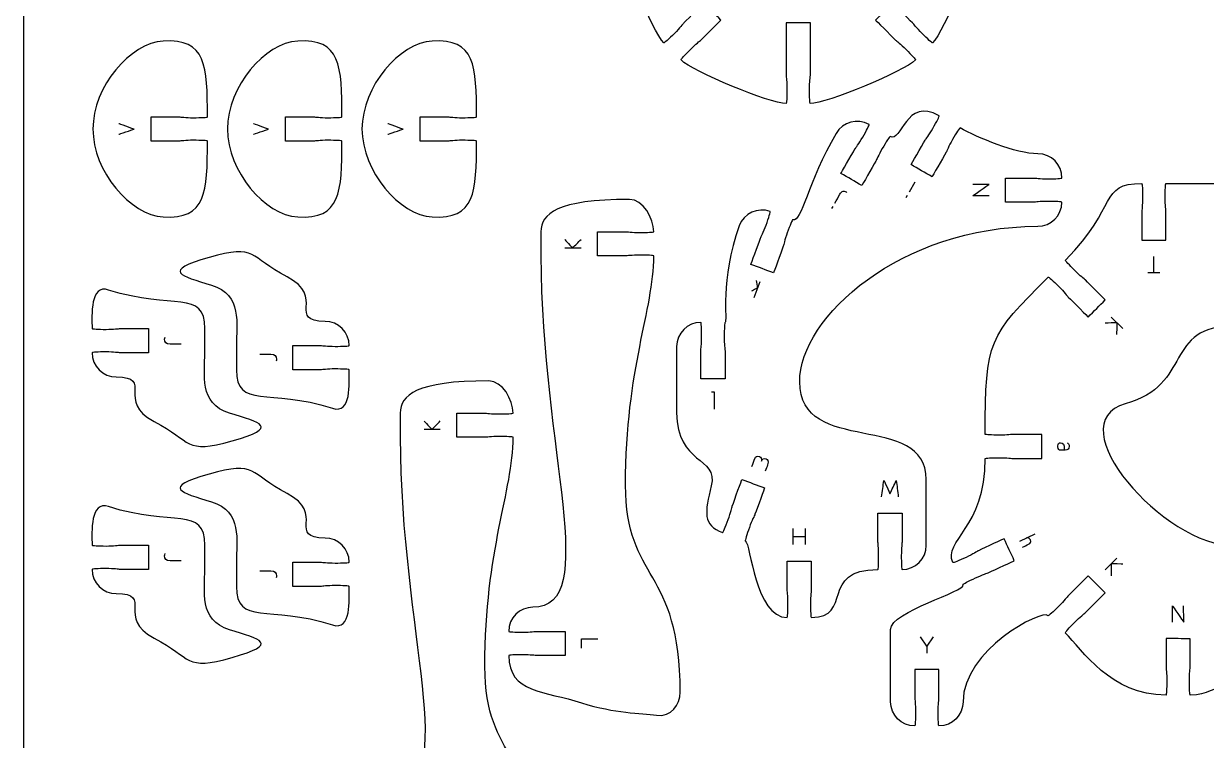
# Model space of a CAD drawing. Extents: x 0 to 300, y 0 to 300.
# Drawn here: x 0 to 146.8, y 88.8 to 177.7 of the extents above; entities that cross this region are included whole.
import ezdxf

# ---------------------------------------------------------------- set-up
doc = ezdxf.new("R2010")
doc.units = 0
doc.header["$MEASUREMENT"] = 0
doc.layers.add('DEFAULT', color=7, linetype='CONTINUOUS')

msp = doc.modelspace()

# ---------------------------------------------------------------- linework, layer by layer
at = {"layer": 'DEFAULT', "color": 250}
for points in [[(110.6, 158.01), (109.88, 156.75)], [(109.65, 156.35), (109.48, 156.07)], [(100.43, 155), (100.27, 154.72)], [(69.17, 149.83), (67.15, 149.83)], [(140.26, 146.78), (140.26, 148.8)], [(141.01, 146.78), (139.52, 146.78)], [(91.36, 145.64), (90.63, 143.64)], [(134.98, 141.28), (136.41, 139.85)], [(85.72, 129.84), (85.72, 131.97), (85.36, 131.97)], [(51.71, 127.33), (49.69, 127.33)], [(95.5, 113.05), (95.5, 115.07)], [(97, 115.07), (97, 113.05)], [(97, 114), (95.5, 114)], [(123.62, 113.48), (125.55, 114.38)], [(134.23, 109.94), (135.66, 111.37)], [(69.23, 100.23), (69.23, 101.35), (71.25, 101.35)], [(112.07, 100.45), (111.3, 101.61)], [(112.88, 101.61), (112.07, 100.45), (112.07, 99.59)]]:
    msp.add_lwpolyline(points, dxfattribs=at)
at = {"layer": 'DEFAULT', "color": 1}
for points, knots in [([(295, 0.1), (198.33, 0.1), (101.67, 0.1), (5, 0.1), (2.25, 0.1), (0, 2.35), (0, 5.1), (0, 101.77), (0, 198.43), (0, 295.1), (0, 297.85), (2.25, 300.1), (5, 300.1), (101.67, 300.1), (198.33, 300.1), (295, 300.1), (297.75, 300.1), (300, 297.85), (300, 295.1), (300, 198.43), (300, 101.77), (300, 5.1), (300, 2.35), (297.75, 0.1), (295, 0.1)], [0, 0, 0, 0, 822.047, 822.047, 822.047, 823.047, 823.047, 823.047, 1645.094, 1645.094, 1645.094, 1646.094, 1646.094, 1646.094, 2468.141, 2468.141, 2468.141, 2469.141, 2469.141, 2469.141, 3291.188, 3291.188, 3291.188, 3292.188, 3292.188, 3292.188, 3292.188]), ([(114.71, 188.33), (113.54, 188.33), (112.37, 188.33), (111.2, 188.33), (111.2, 189.33), (111.2, 190.33), (111.21, 191.33), (111.21, 191.33), (113.83, 191.33), (114.7, 191.33), (114.88, 191.33), (115.48, 191.23), (116.45, 191.23), (117.42, 191.23), (118.2, 191.27), (118.2, 191.33), (118.2, 193.33), (114.21, 202.97), (112.8, 204.38), (112.76, 204.42), (112.18, 203.9), (111.49, 203.22), (110.8, 202.53), (110.45, 202.03), (110.32, 201.91), (109.7, 201.29), (107.85, 199.43), (107.85, 199.43), (107.14, 200.14), (106.43, 200.84), (105.73, 201.55), (105.73, 201.55), (107.59, 203.41), (108.2, 204.03), (108.33, 204.15), (108.83, 204.51), (109.51, 205.2), (110.19, 205.88), (110.72, 206.46), (110.68, 206.5), (109.27, 207.92), (99.63, 211.9), (97.63, 211.9), (97.57, 211.9), (97.52, 211.13), (97.52, 210.16), (97.52, 209.19), (97.63, 208.58), (97.62, 208.41), (97.63, 207.53), (97.63, 201.91), (97.63, 201.91), (96.63, 201.91), (95.63, 201.91), (94.62, 201.91), (94.62, 201.91), (94.62, 207.53), (94.63, 208.41), (94.63, 208.58), (94.73, 209.19), (94.73, 210.16), (94.73, 211.13), (94.68, 211.91), (94.63, 211.91), (92.63, 211.91), (82.99, 207.91), (81.58, 206.5), (81.54, 206.46), (82.06, 205.88), (82.74, 205.19), (83.43, 204.51), (83.93, 204.15), (84.05, 204.03), (84.67, 203.41), (86.53, 201.55), (86.53, 201.55), (85.82, 200.84), (85.11, 200.14), (84.4, 199.43), (84.4, 199.43), (82.55, 201.28), (81.93, 201.91), (81.81, 202.03), (81.45, 202.53), (80.76, 203.21), (80.08, 203.9), (79.49, 204.42), (79.46, 204.38), (78.04, 202.97), (74.05, 193.33), (74.05, 191.33), (74.05, 191.27), (74.83, 191.23), (75.8, 191.23), (76.77, 191.23), (77.37, 191.33), (77.55, 191.33), (78.43, 191.33), (81.05, 191.33), (81.05, 191.33), (81.05, 190.33), (81.05, 189.33), (81.05, 188.33), (81.05, 188.33), (78.43, 188.33), (77.55, 188.33), (77.37, 188.33), (76.76, 188.43), (75.8, 188.43), (74.83, 188.43), (74.05, 188.39), (74.05, 188.33), (74.05, 186.33), (78.04, 176.69), (79.46, 175.28), (79.49, 175.24), (80.08, 175.76), (80.76, 176.45), (81.45, 177.13), (81.81, 177.63), (81.93, 177.76), (82.55, 178.37), (84.4, 180.23), (84.4, 180.23), (85.11, 179.52), (85.82, 178.81), (86.53, 178.11), (86.53, 178.11), (84.67, 176.25), (84.05, 175.63), (83.93, 175.51), (83.43, 175.15), (82.74, 174.46), (82.06, 173.78), (81.54, 173.2), (81.58, 173.16), (82.99, 171.74), (92.63, 167.75), (94.63, 167.75), (94.68, 167.75), (94.73, 168.53), (94.73, 169.5), (94.73, 170.47), (94.62, 171.08), (94.62, 171.25), (94.62, 173.42), (94.62, 175.58), (94.62, 177.75), (95.63, 177.75), (96.63, 177.75), (97.63, 177.75), (97.63, 175.59), (97.63, 173.42), (97.63, 171.25), (97.63, 171.08), (97.53, 170.47), (97.52, 169.5), (97.52, 168.54), (97.57, 167.75), (97.62, 167.75), (99.62, 167.75), (109.26, 171.74), (110.68, 173.16), (110.72, 173.2), (110.2, 173.78), (109.51, 174.47), (108.83, 175.15), (108.33, 175.51), (108.2, 175.63), (107.58, 176.25), (105.73, 178.11), (105.73, 178.11), (106.43, 178.82), (107.14, 179.52), (107.85, 180.23), (107.85, 180.23), (109.71, 178.37), (110.32, 177.75), (110.45, 177.63), (110.81, 177.13), (111.49, 176.45), (112.18, 175.76), (112.76, 175.24), (112.8, 175.28), (114.21, 176.69), (118.2, 186.33), (118.2, 188.33), (118.2, 188.39), (117.42, 188.43), (116.45, 188.43), (115.49, 188.43), (114.88, 188.33), (114.71, 188.33)], [1, 1, 1, 1, 10.93, 10.93, 10.93, 19.430006, 19.430006, 19.430006, 20.430006, 20.430006, 20.430006, 21.430006, 21.430006, 21.430006, 22.430006, 22.430006, 22.430006, 23.430006, 23.430006, 23.430006, 24.430006, 24.430006, 24.430006, 25.430006, 25.430006, 25.430006, 26.430006, 26.430006, 26.430006, 34.936503, 34.936503, 34.936503, 35.936503, 35.936503, 35.936503, 36.936503, 36.936503, 36.936503, 37.936503, 37.936503, 37.936503, 38.936503, 38.936503, 38.936503, 39.936503, 39.936503, 39.936503, 40.936503, 40.936503, 40.936503, 41.936503, 41.936503, 41.936503, 50.446503, 50.446503, 50.446503, 51.446503, 51.446503, 51.446503, 52.446503, 52.446503, 52.446503, 53.446503, 53.446503, 53.446503, 54.446503, 54.446503, 54.446503, 55.446503, 55.446503, 55.446503, 56.446503, 56.446503, 56.446503, 57.446503, 57.446503, 57.446503, 65.953001, 65.953001, 65.953001, 66.953001, 66.953001, 66.953001, 67.953001, 67.953001, 67.953001, 68.953001, 68.953001, 68.953001, 69.953001, 69.953001, 69.953001, 70.953001, 70.953001, 70.953001, 71.953001, 71.953001, 71.953001, 72.953001, 72.953001, 72.953001, 81.463001, 81.463001, 81.463001, 82.463001, 82.463001, 82.463001, 83.463001, 83.463001, 83.463001, 84.463001, 84.463001, 84.463001, 85.463001, 85.463001, 85.463001, 86.463001, 86.463001, 86.463001, 87.463001, 87.463001, 87.463001, 88.463001, 88.463001, 88.463001, 96.955356, 96.955356, 96.955356, 97.955356, 97.955356, 97.955356, 98.955356, 98.955356, 98.955356, 99.955356, 99.955356, 99.955356, 100.955356, 100.955356, 100.955356, 101.955356, 101.955356, 101.955356, 102.955356, 102.955356, 102.955356, 121.379356, 121.379356, 121.379356, 129.889362, 129.889362, 129.889362, 148.323362, 148.323362, 148.323362, 149.323362, 149.323362, 149.323362, 150.323362, 150.323362, 150.323362, 151.323362, 151.323362, 151.323362, 152.323362, 152.323362, 152.323362, 153.323362, 153.323362, 153.323362, 154.323362, 154.323362, 154.323362, 162.82986, 162.82986, 162.82986, 163.82986, 163.82986, 163.82986, 164.82986, 164.82986, 164.82986, 165.82986, 165.82986, 165.82986, 166.82986, 166.82986, 166.82986, 167.82986, 167.82986, 167.82986, 168.82986, 168.82986, 168.82986, 168.82986]), ([(22.81, 163.1), (22.81, 156.74), (22.65, 153.39), (17.32, 153.69), (13.26, 153.93), (8.6, 159.33), (8.6, 164.6), (8.6, 169.87), (13.26, 175.28), (17.32, 175.51), (22.65, 175.82), (22.81, 172.46), (22.81, 166.1), (22.81, 166.04), (22.02, 166), (21.05, 166), (20.09, 166), (19.48, 166.1), (19.31, 166.1), (18.43, 166.1), (15.81, 166.1), (15.81, 166.1), (15.81, 165.1), (15.81, 164.1), (15.81, 163.1), (15.81, 163.1), (18.43, 163.1), (19.31, 163.1), (19.48, 163.1), (20.09, 163.2), (21.05, 163.2), (22.02, 163.2), (22.81, 163.15), (22.81, 163.1)], [1, 1, 1, 1, 2, 2, 2, 3, 3, 3, 4, 4, 4, 5, 5, 5, 6, 6, 6, 7, 7, 7, 8, 8, 8, 16.5, 16.5, 16.5, 17.5, 17.5, 17.5, 18.5, 18.5, 18.5, 19.5, 19.5, 19.5, 19.5]), ([(39.5, 163.1), (39.5, 156.74), (39.35, 153.39), (34.01, 153.69), (29.95, 153.93), (25.29, 159.33), (25.29, 164.6), (25.29, 169.87), (29.95, 175.28), (34.01, 175.51), (39.35, 175.82), (39.5, 172.46), (39.5, 166.1), (39.5, 166.04), (38.72, 166), (37.75, 166), (36.78, 166), (36.18, 166.1), (36, 166.1), (35.12, 166.1), (32.5, 166.1), (32.5, 166.1), (32.5, 165.1), (32.5, 164.1), (32.5, 163.1), (32.5, 163.1), (35.12, 163.1), (36, 163.1), (36.18, 163.1), (36.78, 163.2), (37.75, 163.2), (38.72, 163.2), (39.5, 163.15), (39.5, 163.1)], [1, 1, 1, 1, 2, 2, 2, 3, 3, 3, 4, 4, 4, 5, 5, 5, 6, 6, 6, 7, 7, 7, 8, 8, 8, 16.5, 16.5, 16.5, 17.5, 17.5, 17.5, 18.5, 18.5, 18.5, 19.5, 19.5, 19.5, 19.5]), ([(56.2, 163.1), (56.2, 156.74), (56.04, 153.39), (50.7, 153.69), (46.65, 153.93), (41.99, 159.33), (41.99, 164.6), (41.99, 169.87), (46.65, 175.28), (50.7, 175.51), (56.04, 175.82), (56.2, 172.46), (56.2, 166.1), (56.2, 166.04), (55.41, 166), (54.44, 166), (53.48, 166), (52.87, 166.1), (52.69, 166.1), (51.82, 166.1), (49.19, 166.1), (49.19, 166.1), (49.19, 165.1), (49.19, 164.1), (49.19, 163.1), (49.19, 163.1), (51.82, 163.1), (52.69, 163.1), (52.87, 163.1), (53.48, 163.2), (54.44, 163.2), (55.41, 163.2), (56.2, 163.15), (56.2, 163.1)], [1, 1, 1, 1, 2, 2, 2, 3, 3, 3, 4, 4, 4, 5, 5, 5, 6, 6, 6, 7, 7, 7, 8, 8, 8, 16.5, 16.5, 16.5, 17.5, 17.5, 17.5, 18.5, 18.5, 18.5, 19.5, 19.5, 19.5, 19.5]), ([(116.23, 164.74), (118.3, 163.54), (123.2, 161.52), (125.85, 161.52), (127.62, 161.52), (128.84, 160.18), (128.84, 158.52), (128.84, 158.47), (128.07, 158.42), (127.1, 158.42), (126.13, 158.42), (125.52, 158.52), (125.34, 158.52), (124.18, 158.52), (123.01, 158.52), (121.85, 158.52), (121.85, 157.52), (121.85, 156.52), (121.85, 155.52), (123.01, 155.52), (124.18, 155.52), (125.34, 155.52), (125.52, 155.52), (126.13, 155.62), (127.1, 155.62), (128.07, 155.62), (128.85, 155.58), (128.85, 155.52), (128.85, 153.87), (127.5, 152.53), (125.85, 152.53), (108.85, 152.53), (96.31, 141.27), (96.31, 133.24), (96.31, 123.87), (112.02, 129.67), (112.02, 121.12), (112.02, 118.4), (112.02, 115.68), (112.02, 112.95), (112.02, 111.3), (110.67, 109.96), (109.02, 109.96), (108.96, 109.96), (108.92, 110.74), (108.92, 111.71), (108.92, 112.67), (109.02, 113.28), (109.02, 113.46), (109.02, 114.62), (109.02, 115.79), (109.02, 116.95), (108.02, 116.95), (107.02, 116.95), (106.02, 116.95), (106.02, 115.79), (106.02, 114.62), (106.02, 113.46), (106.02, 113.28), (106.11, 112.67), (106.11, 111.71), (106.11, 110.74), (106.07, 109.96), (106.02, 109.96), (98.71, 109.96), (102.98, 104.01), (97.75, 104.01), (97.69, 104.01), (97.65, 104.8), (97.65, 105.76), (97.65, 106.73), (97.75, 107.34), (97.75, 107.52), (97.75, 108.39), (97.75, 111.02), (97.75, 111.02), (96.75, 111.02), (95.75, 111.02), (94.75, 111.02), (94.75, 111.02), (94.75, 108.39), (94.75, 107.52), (94.75, 107.34), (94.85, 106.73), (94.85, 105.76), (94.85, 104.8), (94.81, 104.01), (94.75, 104.01), (90.78, 104.01), (90.23, 113.27), (89.56, 113.52), (89.51, 113.54), (89.73, 114.29), (90.06, 115.19), (90.39, 116.1), (90.7, 116.64), (90.76, 116.81), (91.06, 117.63), (91.95, 120.09), (91.95, 120.09), (91.01, 120.44), (90.07, 120.78), (89.13, 121.12), (89.13, 121.12), (88.23, 118.66), (87.94, 117.83), (87.88, 117.67), (87.76, 117.06), (87.43, 116.15), (87.1, 115.24), (86.79, 114.52), (86.74, 114.54), (84.27, 115.44), (84.52, 117.05), (85.33, 120.36), (86.21, 123.95), (81.04, 123.03), (81.04, 129.38), (81.04, 132.13), (81.04, 134.87), (81.04, 137.61), (81.04, 139.27), (82.38, 140.61), (84.04, 140.61), (84.1, 140.61), (84.14, 139.83), (84.14, 138.86), (84.14, 137.89), (84.04, 137.28), (84.04, 137.11), (84.04, 135.94), (84.04, 134.78), (84.04, 133.61), (85.04, 133.61), (86.04, 133.61), (87.04, 133.61), (87.04, 134.78), (87.04, 135.94), (87.04, 137.11), (87.04, 137.28), (86.94, 137.89), (86.94, 138.86), (86.94, 139.83), (86.99, 140.61), (87.04, 140.61), (87.41, 140.61), (86.36, 145.87), (88.8, 152.58), (89.37, 154.13), (91.09, 154.94), (92.65, 154.37), (92.7, 154.35), (92.47, 153.6), (92.14, 152.69), (91.81, 151.78), (91.51, 151.24), (91.45, 151.08), (91.15, 150.26), (90.25, 147.79), (90.25, 147.79), (91.19, 147.45), (92.13, 147.11), (93.07, 146.76), (93.07, 146.76), (93.97, 149.23), (94.27, 150.06), (94.33, 150.22), (94.44, 150.83), (94.77, 151.74), (95.11, 152.64), (95.41, 153.36), (95.46, 153.34), (96.53, 152.96), (97.32, 157.99), (100.82, 164.05), (101.65, 165.49), (103.48, 165.98), (104.92, 165.15), (104.97, 165.12), (104.62, 164.42), (104.13, 163.59), (103.65, 162.75), (103.26, 162.27), (103.17, 162.12), (102.73, 161.36), (101.42, 159.09), (101.42, 159.09), (102.29, 158.59), (103.15, 158.09), (104.02, 157.59), (104.02, 157.59), (105.33, 159.86), (105.77, 160.62), (105.85, 160.77), (106.07, 161.34), (106.56, 162.18), (107.04, 163.02), (107.47, 163.68), (107.52, 163.65), (108.95, 162.82), (109.47, 168.65), (113.63, 166.24), (113.68, 166.22), (113.33, 165.52), (112.84, 164.68), (112.36, 163.84), (111.97, 163.36), (111.88, 163.21), (111.44, 162.46), (110.13, 160.18), (110.13, 160.18), (110.99, 159.68), (111.86, 159.18), (112.73, 158.68), (112.73, 158.68), (114.04, 160.95), (114.48, 161.71), (114.56, 161.86), (114.78, 162.44), (115.27, 163.28), (115.75, 164.11), (116.18, 164.77), (116.23, 164.74)], [1, 1, 1, 1, 2, 2, 2, 3, 3, 3, 4, 4, 4, 5, 5, 5, 14.919, 14.919, 14.919, 23.419, 23.419, 23.419, 33.338, 33.338, 33.338, 34.338, 34.338, 34.338, 35.338, 35.338, 35.338, 36.338, 36.338, 36.338, 37.338, 37.338, 37.338, 38.338, 38.338, 38.338, 61.488, 61.488, 61.488, 62.488, 62.488, 62.488, 63.488, 63.488, 63.488, 64.488, 64.488, 64.488, 74.408, 74.408, 74.408, 82.908, 82.908, 82.908, 92.828, 92.828, 92.828, 93.828, 93.828, 93.828, 94.828, 94.828, 94.828, 95.828, 95.828, 95.828, 96.828, 96.828, 96.828, 97.828, 97.828, 97.828, 98.828, 98.828, 98.828, 107.328, 107.328, 107.328, 108.328, 108.328, 108.328, 109.328, 109.328, 109.328, 110.328, 110.328, 110.328, 111.328, 111.328, 111.328, 112.328, 112.328, 112.328, 113.328, 113.328, 113.328, 114.328, 114.328, 114.328, 122.831423, 122.831423, 122.831423, 123.831423, 123.831423, 123.831423, 124.831423, 124.831423, 124.831423, 125.831423, 125.831423, 125.831423, 126.831423, 126.831423, 126.831423, 127.831423, 127.831423, 127.831423, 151.151423, 151.151423, 151.151423, 152.151423, 152.151423, 152.151423, 153.151423, 153.151423, 153.151423, 154.151423, 154.151423, 154.151423, 164.071423, 164.071423, 164.071423, 172.571423, 172.571423, 172.571423, 182.491423, 182.491423, 182.491423, 183.491423, 183.491423, 183.491423, 184.491423, 184.491423, 184.491423, 185.491423, 185.491423, 185.491423, 186.491423, 186.491423, 186.491423, 187.491423, 187.491423, 187.491423, 188.491423, 188.491423, 188.491423, 189.491423, 189.491423, 189.491423, 198.003303, 198.003303, 198.003303, 199.003303, 199.003303, 199.003303, 200.003303, 200.003303, 200.003303, 201.003303, 201.003303, 201.003303, 202.003303, 202.003303, 202.003303, 203.003303, 203.003303, 203.003303, 204.003303, 204.003303, 204.003303, 205.003303, 205.003303, 205.003303, 206.003303, 206.003303, 206.003303, 214.503116, 214.503116, 214.503116, 215.503116, 215.503116, 215.503116, 216.503116, 216.503116, 216.503116, 217.503116, 217.503116, 217.503116, 218.503116, 218.503116, 218.503116, 219.503116, 219.503116, 219.503116, 220.503116, 220.503116, 220.503116, 221.503116, 221.503116, 221.503116, 230.006796, 230.006796, 230.006796, 231.006796, 231.006796, 231.006796, 232.006796, 232.006796, 232.006796, 233.006796, 233.006796, 233.006796, 233.006796]), ([(183.95, 108.1), (183.97, 108.15), (183.28, 108.52), (182.41, 108.93), (181.53, 109.34), (180.94, 109.5), (180.78, 109.58), (179.98, 109.95), (177.61, 111.06), (177.61, 111.06), (178.03, 111.96), (178.45, 112.87), (178.87, 113.77), (178.87, 113.77), (181.25, 112.67), (182.05, 112.3), (182.2, 112.22), (182.72, 111.88), (183.59, 111.47), (184.47, 111.06), (185.2, 110.77), (185.22, 110.82), (186.49, 113.53), (181.21, 115.04), (181.21, 123.73), (181.21, 123.79), (180.43, 123.83), (179.46, 123.83), (178.49, 123.83), (177.88, 123.73), (177.71, 123.73), (176.54, 123.73), (175.37, 123.73), (174.21, 123.73), (174.21, 124.73), (174.21, 125.73), (174.21, 126.73), (175.37, 126.73), (176.54, 126.73), (177.71, 126.73), (177.88, 126.73), (178.49, 126.63), (179.46, 126.63), (180.43, 126.63), (181.21, 126.68), (181.21, 126.73), (181.21, 138.42), (180.79, 138.84), (173.39, 146.23), (173.36, 146.27), (172.77, 145.75), (172.09, 145.06), (171.4, 144.38), (171.05, 143.88), (170.92, 143.75), (170.3, 143.14), (168.45, 141.28), (168.45, 141.28), (167.74, 141.99), (167.03, 142.69), (166.32, 143.4), (166.32, 143.4), (168.18, 145.26), (168.8, 145.88), (168.92, 146), (169.42, 146.36), (170.11, 147.04), (170.79, 147.73), (171.31, 148.31), (171.27, 148.35), (164.53, 155.09), (167.2, 157.83), (161.78, 157.83), (161.72, 157.83), (161.68, 157.05), (161.68, 156.08), (161.68, 155.11), (161.78, 154.5), (161.78, 154.33), (161.78, 153.16), (161.78, 151.99), (161.78, 150.83), (160.78, 150.83), (159.78, 150.83), (158.78, 150.83), (158.78, 152), (158.78, 153.16), (158.78, 154.33), (158.78, 154.5), (158.88, 155.11), (158.88, 156.08), (158.88, 157.04), (158.84, 157.83), (158.78, 157.83), (156.8, 157.83), (154.82, 157.83), (151.78, 157.83), (151.72, 157.83), (151.67, 157.05), (151.67, 156.08), (151.67, 155.11), (151.78, 154.5), (151.78, 154.33), (151.78, 153.16), (151.78, 152), (151.78, 150.83), (150.78, 150.83), (149.78, 150.83), (148.77, 150.83), (148.77, 152), (148.77, 153.16), (148.77, 154.33), (148.77, 154.5), (148.87, 155.11), (148.87, 156.08), (148.87, 157.05), (148.83, 157.83), (148.77, 157.83), (145.74, 157.83), (143.75, 157.83), (141.76, 157.83), (141.71, 157.83), (141.67, 157.05), (141.67, 156.08), (141.67, 155.11), (141.76, 154.5), (141.76, 154.33), (141.76, 153.16), (141.76, 152), (141.76, 150.83), (140.77, 150.83), (139.77, 150.83), (138.77, 150.83), (138.77, 152), (138.77, 153.17), (138.77, 154.33), (138.77, 154.5), (138.86, 155.12), (138.86, 156.08), (138.86, 157.05), (138.82, 157.83), (138.77, 157.83), (133.35, 157.83), (136.02, 155.09), (129.28, 148.35), (129.26, 148.3), (129.77, 147.72), (130.45, 147.05), (131.13, 146.36), (131.63, 146), (131.76, 145.88), (132.37, 145.26), (134.23, 143.4), (134.23, 143.4), (133.52, 142.7), (132.82, 141.99), (132.11, 141.28), (132.11, 141.28), (130.25, 143.14), (129.63, 143.76), (129.51, 143.88), (129.15, 144.38), (128.47, 145.07), (127.78, 145.75), (127.2, 146.27), (127.16, 146.23), (119.77, 138.84), (119.34, 138.42), (119.34, 126.73), (119.34, 126.68), (120.13, 126.63), (121.09, 126.63), (122.06, 126.63), (122.67, 126.73), (122.84, 126.73), (124.01, 126.73), (125.17, 126.73), (126.34, 126.73), (126.34, 125.73), (126.34, 124.73), (126.34, 123.73), (125.17, 123.73), (124.01, 123.73), (122.84, 123.73), (122.67, 123.73), (122.06, 123.83), (121.09, 123.83), (120.13, 123.83), (119.34, 123.79), (119.34, 123.73), (119.34, 115.05), (114.06, 113.54), (115.33, 110.82), (115.35, 110.77), (116.08, 111.06), (116.96, 111.47), (117.83, 111.88), (118.34, 112.23), (118.5, 112.3), (119.29, 112.67), (121.67, 113.78), (121.67, 113.78), (122.1, 112.87), (122.52, 111.97), (122.94, 111.06), (122.94, 111.06), (120.56, 109.95), (119.77, 109.58), (119.61, 109.51), (119.02, 109.34), (118.14, 108.93), (117.26, 108.52), (116.57, 108.15), (116.59, 108.1), (117, 107.22), (107.59, 104.81), (107.59, 102.51), (107.59, 99.52), (107.59, 96.54), (107.59, 93.56), (107.59, 91.9), (108.93, 90.56), (110.59, 90.56), (110.64, 90.56), (110.69, 91.34), (110.69, 92.31), (110.69, 93.27), (110.59, 93.88), (110.59, 94.06), (110.59, 95.22), (110.59, 96.39), (110.59, 97.56), (111.59, 97.56), (112.59, 97.56), (113.59, 97.56), (113.59, 96.39), (113.59, 95.22), (113.59, 94.06), (113.59, 93.88), (113.49, 93.27), (113.49, 92.31), (113.49, 91.34), (113.53, 90.56), (113.59, 90.56), (115.25, 90.56), (116.59, 91.9), (116.59, 93.56), (116.59, 99.95), (126.32, 105.08), (127.16, 104.24), (127.19, 104.2), (127.78, 104.72), (128.46, 105.41), (129.15, 106.09), (129.51, 106.59), (129.63, 106.71), (130.25, 107.33), (132.11, 109.19), (132.11, 109.19), (132.81, 108.48), (133.52, 107.77), (134.23, 107.07), (134.23, 107.07), (132.37, 105.21), (131.75, 104.59), (131.63, 104.47), (131.13, 104.11), (130.44, 103.42), (129.76, 102.74), (129.23, 102.16), (129.27, 102.12), (131.39, 100), (134.86, 94.39), (141.77, 94.39), (141.82, 94.39), (141.87, 95.17), (141.87, 96.14), (141.87, 97.1), (141.77, 97.71), (141.77, 97.89), (141.77, 99.05), (141.77, 100.22), (141.77, 101.39), (142.77, 101.39), (143.77, 101.39), (144.77, 101.38), (144.77, 100.22), (144.77, 99.05), (144.77, 97.89), (144.77, 97.71), (144.67, 97.1), (144.67, 96.14), (144.67, 95.17), (144.72, 94.39), (144.77, 94.39), (147.12, 94.39), (147.23, 95.44), (150.27, 95.44), (153.31, 95.44), (153.42, 94.39), (155.77, 94.39), (155.82, 94.39), (155.87, 95.17), (155.87, 96.14), (155.87, 97.1), (155.77, 97.71), (155.77, 97.89), (155.77, 99.05), (155.77, 100.22), (155.77, 101.38), (156.77, 101.38), (157.77, 101.38), (158.77, 101.38), (158.77, 100.22), (158.77, 99.05), (158.77, 97.89), (158.77, 97.71), (158.67, 97.1), (158.67, 96.14), (158.67, 95.17), (158.72, 94.39), (158.77, 94.39), (165.68, 94.39), (169.15, 99.99), (171.27, 102.12), (171.31, 102.15), (170.78, 102.74), (170.1, 103.42), (169.41, 104.1), (168.91, 104.46), (168.79, 104.59), (168.17, 105.21), (166.31, 107.06), (166.31, 107.06), (167.02, 107.77), (167.73, 108.48), (168.44, 109.18), (168.44, 109.18), (170.29, 107.33), (170.91, 106.71), (171.03, 106.58), (171.39, 106.08), (172.08, 105.4), (172.76, 104.72), (173.35, 104.2), (173.38, 104.24), (174.22, 105.07), (183.95, 99.95), (183.95, 93.55), (183.95, 91.9), (185.29, 90.55), (186.95, 90.55), (187.01, 90.55), (187.05, 91.34), (187.05, 92.3), (187.05, 93.27), (186.95, 93.88), (186.95, 94.05), (186.95, 95.22), (186.95, 96.39), (186.95, 97.55), (187.95, 97.55), (188.95, 97.55), (189.95, 97.55), (189.95, 96.39), (189.95, 95.22), (189.95, 94.05), (189.95, 93.88), (189.85, 93.27), (189.85, 92.3), (189.85, 91.34), (189.9, 90.55), (189.95, 90.55), (191.61, 90.55), (192.95, 91.9), (192.95, 93.55), (192.95, 96.54), (192.95, 99.52), (192.95, 102.5), (192.95, 104.8), (183.54, 107.22), (183.95, 108.1)], [1, 1, 1, 1, 2, 2, 2, 3, 3, 3, 4, 4, 4, 12.49577, 12.49577, 12.49577, 13.49577, 13.49577, 13.49577, 14.49577, 14.49577, 14.49577, 15.49577, 15.49577, 15.49577, 16.49577, 16.49577, 16.49577, 17.49577, 17.49577, 17.49577, 18.49577, 18.49577, 18.49577, 28.41577, 28.41577, 28.41577, 36.92577, 36.92577, 36.92577, 46.84577, 46.84577, 46.84577, 47.84577, 47.84577, 47.84577, 48.84577, 48.84577, 48.84577, 49.84577, 49.84577, 49.84577, 50.84577, 50.84577, 50.84577, 51.84577, 51.84577, 51.84577, 52.84577, 52.84577, 52.84577, 61.345193, 61.345193, 61.345193, 62.345193, 62.345193, 62.345193, 63.345193, 63.345193, 63.345193, 64.345193, 64.345193, 64.345193, 65.345193, 65.345193, 65.345193, 66.345193, 66.345193, 66.345193, 67.345193, 67.345193, 67.345193, 77.265193, 77.265193, 77.265193, 85.765199, 85.765199, 85.765199, 95.675199, 95.675199, 95.675199, 96.675199, 96.675199, 96.675199, 97.675199, 97.675199, 97.675199, 98.675199, 98.675199, 98.675199, 99.675199, 99.675199, 99.675199, 100.675199, 100.675199, 100.675199, 110.595199, 110.595199, 110.595199, 119.105199, 119.105199, 119.105199, 129.025199, 129.025199, 129.025199, 130.025199, 130.025199, 130.025199, 131.025199, 131.025199, 131.025199, 132.025199, 132.025199, 132.025199, 133.025199, 133.025199, 133.025199, 134.025199, 134.025199, 134.025199, 143.935199, 143.935199, 143.935199, 152.435205, 152.435205, 152.435205, 162.355205, 162.355205, 162.355205, 163.355205, 163.355205, 163.355205, 164.355205, 164.355205, 164.355205, 165.355205, 165.355205, 165.355205, 166.355205, 166.355205, 166.355205, 167.355205, 167.355205, 167.355205, 168.355205, 168.355205, 168.355205, 176.854628, 176.854628, 176.854628, 177.854628, 177.854628, 177.854628, 178.854628, 178.854628, 178.854628, 179.854628, 179.854628, 179.854628, 180.854628, 180.854628, 180.854628, 181.854628, 181.854628, 181.854628, 182.854628, 182.854628, 182.854628, 192.774628, 192.774628, 192.774628, 201.274628, 201.274628, 201.274628, 211.194628, 211.194628, 211.194628, 212.194628, 212.194628, 212.194628, 213.194628, 213.194628, 213.194628, 214.194628, 214.194628, 214.194628, 215.194628, 215.194628, 215.194628, 216.194628, 216.194628, 216.194628, 217.194628, 217.194628, 217.194628, 225.690398, 225.690398, 225.690398, 226.690398, 226.690398, 226.690398, 227.690398, 227.690398, 227.690398, 228.690398, 228.690398, 228.690398, 229.690398, 229.690398, 229.690398, 255.060398, 255.060398, 255.060398, 256.060398, 256.060398, 256.060398, 257.060398, 257.060398, 257.060398, 258.060398, 258.060398, 258.060398, 267.980398, 267.980398, 267.980398, 276.490398, 276.490398, 276.490398, 286.410398, 286.410398, 286.410398, 287.410398, 287.410398, 287.410398, 288.410398, 288.410398, 288.410398, 289.410398, 289.410398, 289.410398, 290.410398, 290.410398, 290.410398, 291.410398, 291.410398, 291.410398, 292.410398, 292.410398, 292.410398, 293.410398, 293.410398, 293.410398, 301.909821, 301.909821, 301.909821, 302.909821, 302.909821, 302.909821, 303.909821, 303.909821, 303.909821, 304.909821, 304.909821, 304.909821, 305.909821, 305.909821, 305.909821, 306.909821, 306.909821, 306.909821, 307.909821, 307.909821, 307.909821, 317.839821, 317.839821, 317.839821, 326.339827, 326.339827, 326.339827, 336.259827, 336.259827, 336.259827, 337.259827, 337.259827, 337.259827, 338.259827, 338.259827, 338.259827, 339.259827, 339.259827, 339.259827, 340.259827, 340.259827, 340.259827, 341.259827, 341.259827, 341.259827, 342.259827, 342.259827, 342.259827, 352.179827, 352.179827, 352.179827, 360.679827, 360.679827, 360.679827, 370.599827, 370.599827, 370.599827, 371.599827, 371.599827, 371.599827, 372.599827, 372.599827, 372.599827, 373.599827, 373.599827, 373.599827, 374.599827, 374.599827, 374.599827, 375.599827, 375.599827, 375.599827, 376.599827, 376.599827, 376.599827, 385.113405, 385.113405, 385.113405, 386.113405, 386.113405, 386.113405, 387.113405, 387.113405, 387.113405, 388.113405, 388.113405, 388.113405, 389.113405, 389.113405, 389.113405, 390.113405, 390.113405, 390.113405, 391.113405, 391.113405, 391.113405, 392.113405, 392.113405, 392.113405, 402.033405, 402.033405, 402.033405, 410.543405, 410.543405, 410.543405, 420.463405, 420.463405, 420.463405, 421.463405, 421.463405, 421.463405, 422.463405, 422.463405, 422.463405, 423.463405, 423.463405, 423.463405, 448.833405, 448.833405, 448.833405, 449.833405, 449.833405, 449.833405, 449.833405]), ([(81.48, 94.76), (81.48, 93.17), (80.39, 91.64), (78.53, 91.88), (76.55, 92.19), (73.45, 92.08), (69.25, 93.44), (64.72, 94.91), (60.2, 94.6), (60.2, 99.29), (60.2, 99.35), (60.98, 99.39), (61.95, 99.39), (62.91, 99.39), (63.52, 99.29), (63.7, 99.29), (64.86, 99.29), (66.03, 99.29), (67.2, 99.29), (67.2, 100.29), (67.2, 101.29), (67.2, 102.29), (66.03, 102.29), (64.86, 102.29), (63.7, 102.29), (63.52, 102.29), (62.91, 102.19), (61.95, 102.19), (60.98, 102.19), (60.2, 102.24), (60.2, 102.29), (60.2, 103.95), (61.54, 105.29), (63.2, 105.29), (71.73, 105.29), (64.2, 124.78), (64.2, 148.86), (64.2, 149.86), (64.2, 150.86), (64.2, 151.86), (64.2, 154.07), (66.13, 155.86), (75.2, 155.86), (76.85, 155.86), (78.2, 153.52), (78.2, 151.86), (78.2, 151.81), (77.41, 151.76), (76.45, 151.76), (75.48, 151.76), (74.87, 151.86), (74.7, 151.86), (73.53, 151.86), (72.36, 151.86), (71.2, 151.86), (71.2, 150.86), (71.2, 149.86), (71.2, 148.86), (72.36, 148.86), (73.53, 148.86), (74.7, 148.86), (74.87, 148.86), (75.48, 148.96), (76.45, 148.96), (77.41, 148.96), (78.2, 148.92), (78.2, 148.86), (78.2, 142.1), (74.7, 135), (74.7, 120.44), (74.7, 108.48), (81.48, 110.22), (81.48, 94.76)], [1, 1, 1, 1, 2, 2, 2, 3, 3, 3, 4, 4, 4, 5, 5, 5, 6, 6, 6, 15.92, 15.92, 15.92, 24.42, 24.42, 24.42, 34.34, 34.34, 34.34, 35.34, 35.34, 35.34, 36.34, 36.34, 36.34, 37.34, 37.34, 37.34, 38.34, 38.34, 38.34, 46.85, 46.85, 46.85, 47.85, 47.85, 47.85, 48.85, 48.85, 48.85, 49.85, 49.85, 49.85, 50.85, 50.85, 50.85, 60.77, 60.77, 60.77, 69.28, 69.28, 69.28, 79.2, 79.2, 79.2, 80.2, 80.2, 80.2, 81.2, 81.2, 81.2, 82.2, 82.2, 82.2, 83.2, 83.2, 83.2, 83.2]), ([(23.01, 148.66), (28.99, 150.36), (27.9, 148.75), (32.71, 146.26), (37.51, 143.76), (32.67, 140.74), (37.4, 140.74), (39.05, 140.74), (40.4, 139.4), (40.4, 137.74), (40.4, 137.68), (39.62, 137.64), (38.65, 137.64), (37.68, 137.64), (37.07, 137.74), (36.9, 137.74), (35.73, 137.74), (34.56, 137.74), (33.4, 137.74), (33.4, 136.74), (33.4, 135.74), (33.4, 134.74), (34.56, 134.74), (35.73, 134.74), (36.9, 134.74), (37.07, 134.74), (37.68, 134.84), (38.65, 134.84), (39.62, 134.84), (40.4, 134.79), (40.4, 134.74), (40.4, 133.08), (40.7, 129.19), (38.34, 129.96), (30.37, 132.53), (26.4, 129.82), (26.4, 134.74), (26.4, 135.74), (26.4, 136.74), (26.4, 137.74), (26.4, 140.36), (27.18, 144.05), (23.32, 145.23), (19.47, 146.42), (17.04, 146.97), (23.01, 148.66)], [1, 1, 1, 1, 2, 2, 2, 3, 3, 3, 4, 4, 4, 5, 5, 5, 6, 6, 6, 15.92, 15.92, 15.92, 24.43, 24.43, 24.43, 34.35, 34.35, 34.35, 35.35, 35.35, 35.35, 36.35, 36.35, 36.35, 37.35, 37.35, 37.35, 38.35, 38.35, 38.35, 46.86, 46.86, 46.86, 47.86, 47.86, 47.86, 48.86, 48.86, 48.86, 48.86]), ([(25.87, 125.92), (19.89, 124.23), (20.98, 125.84), (16.18, 128.33), (11.37, 130.83), (16.21, 133.85), (11.49, 133.85), (9.83, 133.85), (8.49, 135.19), (8.49, 136.85), (8.49, 136.91), (9.27, 136.95), (10.24, 136.95), (11.2, 136.95), (11.81, 136.85), (11.99, 136.85), (13.15, 136.85), (14.32, 136.85), (15.49, 136.85), (15.49, 137.85), (15.49, 138.85), (15.49, 139.85), (14.32, 139.85), (13.15, 139.85), (11.99, 139.85), (11.81, 139.85), (11.2, 139.75), (10.24, 139.75), (9.27, 139.75), (8.49, 139.8), (8.49, 139.85), (8.49, 141.51), (8.19, 145.4), (10.55, 144.63), (18.52, 142.06), (22.49, 144.77), (22.49, 139.85), (22.49, 138.85), (22.49, 137.85), (22.49, 136.85), (22.49, 134.23), (21.7, 130.54), (25.56, 129.36), (29.42, 128.17), (31.85, 127.62), (25.87, 125.92)], [1, 1, 1, 1, 2, 2, 2, 3, 3, 3, 4, 4, 4, 5, 5, 5, 6, 6, 6, 15.92, 15.92, 15.92, 24.43, 24.43, 24.43, 34.35, 34.35, 34.35, 35.35, 35.35, 35.35, 36.35, 36.35, 36.35, 37.35, 37.35, 37.35, 38.35, 38.35, 38.35, 46.86, 46.86, 46.86, 47.86, 47.86, 47.86, 48.86, 48.86, 48.86, 48.86]), ([(150.27, 112.9), (141.43, 112.9), (128.21, 128.15), (136.72, 130.51), (145.14, 132.83), (141.44, 140.19), (150.27, 140.19), (159.11, 140.19), (155.4, 132.83), (163.82, 130.5), (172.34, 128.15), (159.1, 112.9), (150.27, 112.9)], [1, 1, 1, 1, 2, 2, 2, 3, 3, 3, 4, 4, 4, 5, 5, 5, 5]), ([(64.02, 72.25), (64.02, 70.67), (62.93, 69.14), (61.07, 69.38), (59.09, 69.69), (56, 69.58), (51.79, 70.94), (47.26, 72.41), (42.74, 72.1), (42.74, 76.79), (42.74, 76.85), (43.52, 76.89), (44.49, 76.89), (45.46, 76.89), (46.07, 76.79), (46.24, 76.79), (47.41, 76.79), (48.57, 76.79), (49.74, 76.79), (49.74, 77.79), (49.74, 78.79), (49.74, 79.79), (48.57, 79.79), (47.41, 79.79), (46.24, 79.79), (46.07, 79.79), (45.46, 79.69), (44.49, 79.69), (43.52, 79.69), (42.74, 79.74), (42.74, 79.79), (42.74, 81.45), (44.08, 82.79), (45.74, 82.79), (54.28, 82.79), (46.74, 102.28), (46.74, 126.36), (46.74, 127.36), (46.74, 128.36), (46.74, 129.36), (46.74, 131.57), (48.68, 133.36), (57.74, 133.36), (59.4, 133.36), (60.74, 131.02), (60.74, 129.36), (60.74, 129.3), (59.96, 129.26), (58.99, 129.26), (58.02, 129.26), (57.41, 129.36), (57.24, 129.36), (56.07, 129.36), (54.91, 129.36), (53.74, 129.36), (53.74, 128.36), (53.74, 127.36), (53.74, 126.36), (54.91, 126.36), (56.07, 126.36), (57.24, 126.36), (57.41, 126.36), (58.02, 126.46), (58.99, 126.46), (59.96, 126.46), (60.74, 126.42), (60.74, 126.36), (60.74, 119.6), (57.24, 112.5), (57.24, 97.94), (57.24, 85.98), (64.02, 87.72), (64.02, 72.25)], [1, 1, 1, 1, 2, 2, 2, 3, 3, 3, 4, 4, 4, 5, 5, 5, 6, 6, 6, 15.92, 15.92, 15.92, 24.42, 24.42, 24.42, 34.34, 34.34, 34.34, 35.34, 35.34, 35.34, 36.34, 36.34, 36.34, 37.34, 37.34, 37.34, 38.34, 38.34, 38.34, 46.85, 46.85, 46.85, 47.85, 47.85, 47.85, 48.85, 48.85, 48.85, 49.85, 49.85, 49.85, 50.85, 50.85, 50.85, 60.77, 60.77, 60.77, 69.28, 69.28, 69.28, 79.2, 79.2, 79.2, 80.2, 80.2, 80.2, 81.2, 81.2, 81.2, 82.2, 82.2, 82.2, 83.2, 83.2, 83.2, 83.2]), ([(23.01, 121.8), (28.99, 123.49), (27.9, 121.89), (32.71, 119.39), (37.51, 116.89), (32.67, 113.87), (37.4, 113.87), (39.05, 113.87), (40.4, 112.53), (40.4, 110.87), (40.4, 110.81), (39.62, 110.77), (38.65, 110.77), (37.68, 110.77), (37.07, 110.87), (36.9, 110.87), (35.73, 110.87), (34.56, 110.87), (33.4, 110.87), (33.4, 109.87), (33.4, 108.87), (33.4, 107.87), (34.56, 107.87), (35.73, 107.87), (36.9, 107.87), (37.07, 107.87), (37.68, 107.97), (38.65, 107.97), (39.62, 107.97), (40.4, 107.93), (40.4, 107.87), (40.4, 106.21), (40.7, 102.33), (38.34, 103.09), (30.37, 105.66), (26.4, 102.95), (26.4, 107.87), (26.4, 108.87), (26.4, 109.87), (26.4, 110.87), (26.4, 113.49), (27.18, 117.18), (23.32, 118.37), (19.47, 119.55), (17.04, 120.1), (23.01, 121.8)], [1, 1, 1, 1, 2, 2, 2, 3, 3, 3, 4, 4, 4, 5, 5, 5, 6, 6, 6, 15.92, 15.92, 15.92, 24.43, 24.43, 24.43, 34.35, 34.35, 34.35, 35.35, 35.35, 35.35, 36.35, 36.35, 36.35, 37.35, 37.35, 37.35, 38.35, 38.35, 38.35, 46.86, 46.86, 46.86, 47.86, 47.86, 47.86, 48.86, 48.86, 48.86, 48.86]), ([(25.87, 99.06), (19.89, 97.36), (20.98, 98.97), (16.18, 101.47), (11.37, 103.96), (16.21, 106.98), (11.49, 106.98), (9.83, 106.98), (8.49, 108.32), (8.49, 109.98), (8.49, 110.04), (9.27, 110.08), (10.24, 110.08), (11.2, 110.08), (11.81, 109.98), (11.99, 109.98), (13.15, 109.98), (14.32, 109.98), (15.49, 109.98), (15.49, 110.98), (15.49, 111.98), (15.49, 112.98), (14.32, 112.98), (13.15, 112.98), (11.99, 112.98), (11.81, 112.98), (11.2, 112.88), (10.24, 112.88), (9.27, 112.88), (8.49, 112.93), (8.49, 112.98), (8.49, 114.64), (8.19, 118.53), (10.55, 117.77), (18.52, 115.19), (22.49, 117.9), (22.49, 112.98), (22.49, 111.98), (22.49, 110.98), (22.49, 109.98), (22.49, 107.36), (21.7, 103.67), (25.56, 102.49), (29.42, 101.3), (31.85, 100.75), (25.87, 99.06)], [1, 1, 1, 1, 2, 2, 2, 3, 3, 3, 4, 4, 4, 5, 5, 5, 6, 6, 6, 15.92, 15.92, 15.92, 24.43, 24.43, 24.43, 34.35, 34.35, 34.35, 35.35, 35.35, 35.35, 36.35, 36.35, 36.35, 37.35, 37.35, 37.35, 38.35, 38.35, 38.35, 46.86, 46.86, 46.86, 47.86, 47.86, 47.86, 48.86, 48.86, 48.86, 48.86])]:
    msp.add_open_spline(points, degree=3, knots=knots, dxfattribs=at)
at = {"layer": 'DEFAULT', "color": 250}
for points, knots in [([(11.82, 163.95), (11.82, 163.95), (13.45, 164.51), (13.71, 164.58), (13.46, 164.65), (11.82, 165.25), (11.82, 165.25)], [0, 0, 0, 0, 1.02, 1.02, 1.02, 2.02, 2.02, 2.02, 2.02]), ([(28.51, 163.95), (28.51, 163.95), (30.15, 164.51), (30.4, 164.58), (30.15, 164.65), (28.51, 165.25), (28.51, 165.25)], [0, 0, 0, 0, 1.02, 1.02, 1.02, 2.02, 2.02, 2.02, 2.02]), ([(45.21, 163.95), (45.21, 163.95), (46.84, 164.51), (47.1, 164.58), (46.84, 164.65), (45.21, 165.25), (45.21, 165.25)], [0, 0, 0, 0, 1.02, 1.02, 1.02, 2.02, 2.02, 2.02, 2.02]), ([(119.81, 156.32), (119.14, 156.32), (118.47, 156.32), (117.79, 156.32), (117.79, 156.32), (119.61, 157.63), (119.81, 157.73), (119.14, 157.72), (118.47, 157.71), (117.79, 157.7)], [0, 0, 0, 0, 5.729, 5.729, 5.729, 6.729, 6.729, 6.729, 12.458404, 12.458404, 12.458404, 12.458404]), ([(100.67, 155.41), (100.88, 155.77), (101.09, 156.14), (101.3, 156.5), (101.42, 156.72), (101.54, 156.84), (101.72, 156.88), (101.87, 156.91), (102.06, 156.85), (102.16, 156.74)], [0, 0, 0, 0, 3.579679, 3.579679, 3.579679, 4.579679, 4.579679, 4.579679, 5.579679, 5.579679, 5.579679, 5.579679]), ([(67.15, 150.88), (67.15, 150.88), (68.04, 149.89), (68.12, 149.83), (68.47, 150.19), (68.82, 150.54), (69.17, 150.89)], [0, 0, 0, 0, 1, 1, 1, 5.219371, 5.219371, 5.219371, 5.219371]), ([(90.89, 145.81), (90.96, 145.51), (91.02, 145.2), (91.09, 144.9), (91.04, 144.87), (90.34, 144.47), (90.34, 144.47)], [0, 0, 0, 0, 2.640911, 2.640911, 2.640911, 3.640911, 3.640911, 3.640911, 3.640911]), ([(135.67, 139.11), (135.67, 139.11), (135.74, 140.45), (135.72, 140.54), (135.22, 140.54), (134.73, 140.54), (134.23, 140.53)], [0, 0, 0, 0, 1, 1, 1, 5.219068, 5.219068, 5.219068, 5.219068]), ([(19.56, 137.91), (19.11, 137.91), (18.65, 137.91), (18.2, 137.91), (17.67, 137.91), (17.5, 138.17), (17.5, 138.52), (17.5, 138.61), (17.52, 138.73), (17.55, 138.8)], [0, 0, 0, 0, 3.833, 3.833, 3.833, 4.833, 4.833, 4.833, 5.833, 5.833, 5.833, 5.833]), ([(29.33, 136.68), (29.78, 136.68), (30.23, 136.68), (30.68, 136.68), (31.22, 136.68), (31.38, 136.42), (31.38, 136.07), (31.38, 135.97), (31.36, 135.86), (31.33, 135.79)], [0, 0, 0, 0, 3.833, 3.833, 3.833, 4.833, 4.833, 4.833, 5.833, 5.833, 5.833, 5.833]), ([(49.69, 128.38), (49.69, 128.38), (50.59, 127.39), (50.66, 127.33), (51.01, 127.68), (51.36, 128.04), (51.71, 128.39)], [0, 0, 0, 0, 1, 1, 1, 5.219371, 5.219371, 5.219371, 5.219371]), ([(129.51, 125.69), (129.63, 125.69), (129.76, 125.43), (129.76, 125.25), (129.76, 124.87), (129.56, 124.78), (129.26, 124.78), (129.26, 124.78), (128.67, 124.79), (128.57, 124.78), (128.43, 124.78), (128.34, 125.15), (128.34, 125.32), (128.34, 125.56), (128.51, 125.68), (128.68, 125.68), (128.96, 125.68), (129.22, 125.58), (129.12, 124.78)], [0, 0, 0, 0, 1, 1, 1, 2, 2, 2, 3, 3, 3, 4, 4, 4, 5, 5, 5, 6, 6, 6, 6]), ([(90.39, 122.75), (90.52, 123.1), (90.65, 123.45), (90.77, 123.8), (90.83, 123.95), (91.03, 124.1), (91.33, 123.99), (91.51, 123.93), (91.62, 123.64), (91.56, 123.42), (91.65, 123.65), (91.82, 123.81), (92.14, 123.7), (92.32, 123.63), (92.5, 123.43), (92.33, 122.96), (92.23, 122.69), (92.13, 122.42), (92.04, 122.15)], [0, 0, 0, 0, 3.15651, 3.15651, 3.15651, 4.15651, 4.15651, 4.15651, 5.15651, 5.15651, 5.15651, 6.15651, 6.15651, 6.15651, 7.15651, 7.15651, 7.15651, 9.579725, 9.579725, 9.579725, 9.579725]), ([(106.48, 118.99), (106.57, 119.66), (106.66, 120.33), (106.75, 121.01), (106.75, 121.01), (107.46, 119.56), (107.51, 119.35), (107.77, 119.9), (108.04, 120.45), (108.3, 121.01), (108.38, 120.33), (108.46, 119.66), (108.55, 118.99)], [0, 0, 0, 0, 5.777674, 5.777674, 5.777674, 6.777674, 6.777674, 6.777674, 11.990209, 11.990209, 11.990209, 17.760218, 17.760218, 17.760218, 17.760218]), ([(123.97, 112.74), (124.22, 112.86), (124.47, 112.98), (124.72, 113.09), (124.94, 113.19), (125.07, 113.37), (124.95, 113.63), (124.87, 113.81), (124.69, 113.9), (124.54, 113.89), (124.5, 113.89), (124.46, 113.87), (124.42, 113.85)], [0, 0, 0, 0, 2.362178, 2.362178, 2.362178, 3.362178, 3.362178, 3.362178, 4.362178, 4.362178, 4.362178, 5.362178, 5.362178, 5.362178, 5.362178]), ([(19.56, 111.04), (19.11, 111.04), (18.65, 111.04), (18.2, 111.04), (17.67, 111.04), (17.5, 111.3), (17.5, 111.65), (17.5, 111.75), (17.52, 111.86), (17.55, 111.93)], [0, 0, 0, 0, 3.833, 3.833, 3.833, 4.833, 4.833, 4.833, 5.833, 5.833, 5.833, 5.833]), ([(136.4, 110.63), (136.4, 110.63), (135.06, 110.7), (134.97, 110.68), (134.97, 110.18), (134.97, 109.69), (134.98, 109.19)], [0, 0, 0, 0, 1, 1, 1, 5.218068, 5.218068, 5.218068, 5.218068]), ([(29.33, 109.81), (29.78, 109.81), (30.23, 109.81), (30.68, 109.81), (31.22, 109.81), (31.38, 109.55), (31.38, 109.2), (31.38, 109.11), (31.36, 108.99), (31.33, 108.92)], [0, 0, 0, 0, 3.833, 3.833, 3.833, 4.833, 4.833, 4.833, 5.833, 5.833, 5.833, 5.833]), ([(142.57, 103.42), (142.57, 104.09), (142.57, 104.76), (142.57, 105.44), (142.57, 105.44), (143.88, 103.62), (143.97, 103.42), (143.97, 104.09), (143.96, 104.76), (143.95, 105.44)], [0, 0, 0, 0, 5.729, 5.729, 5.729, 6.729, 6.729, 6.729, 12.458404, 12.458404, 12.458404, 12.458404])]:
    msp.add_open_spline(points, degree=3, knots=knots, dxfattribs=at)

doc.saveas('drawing.dxf')
